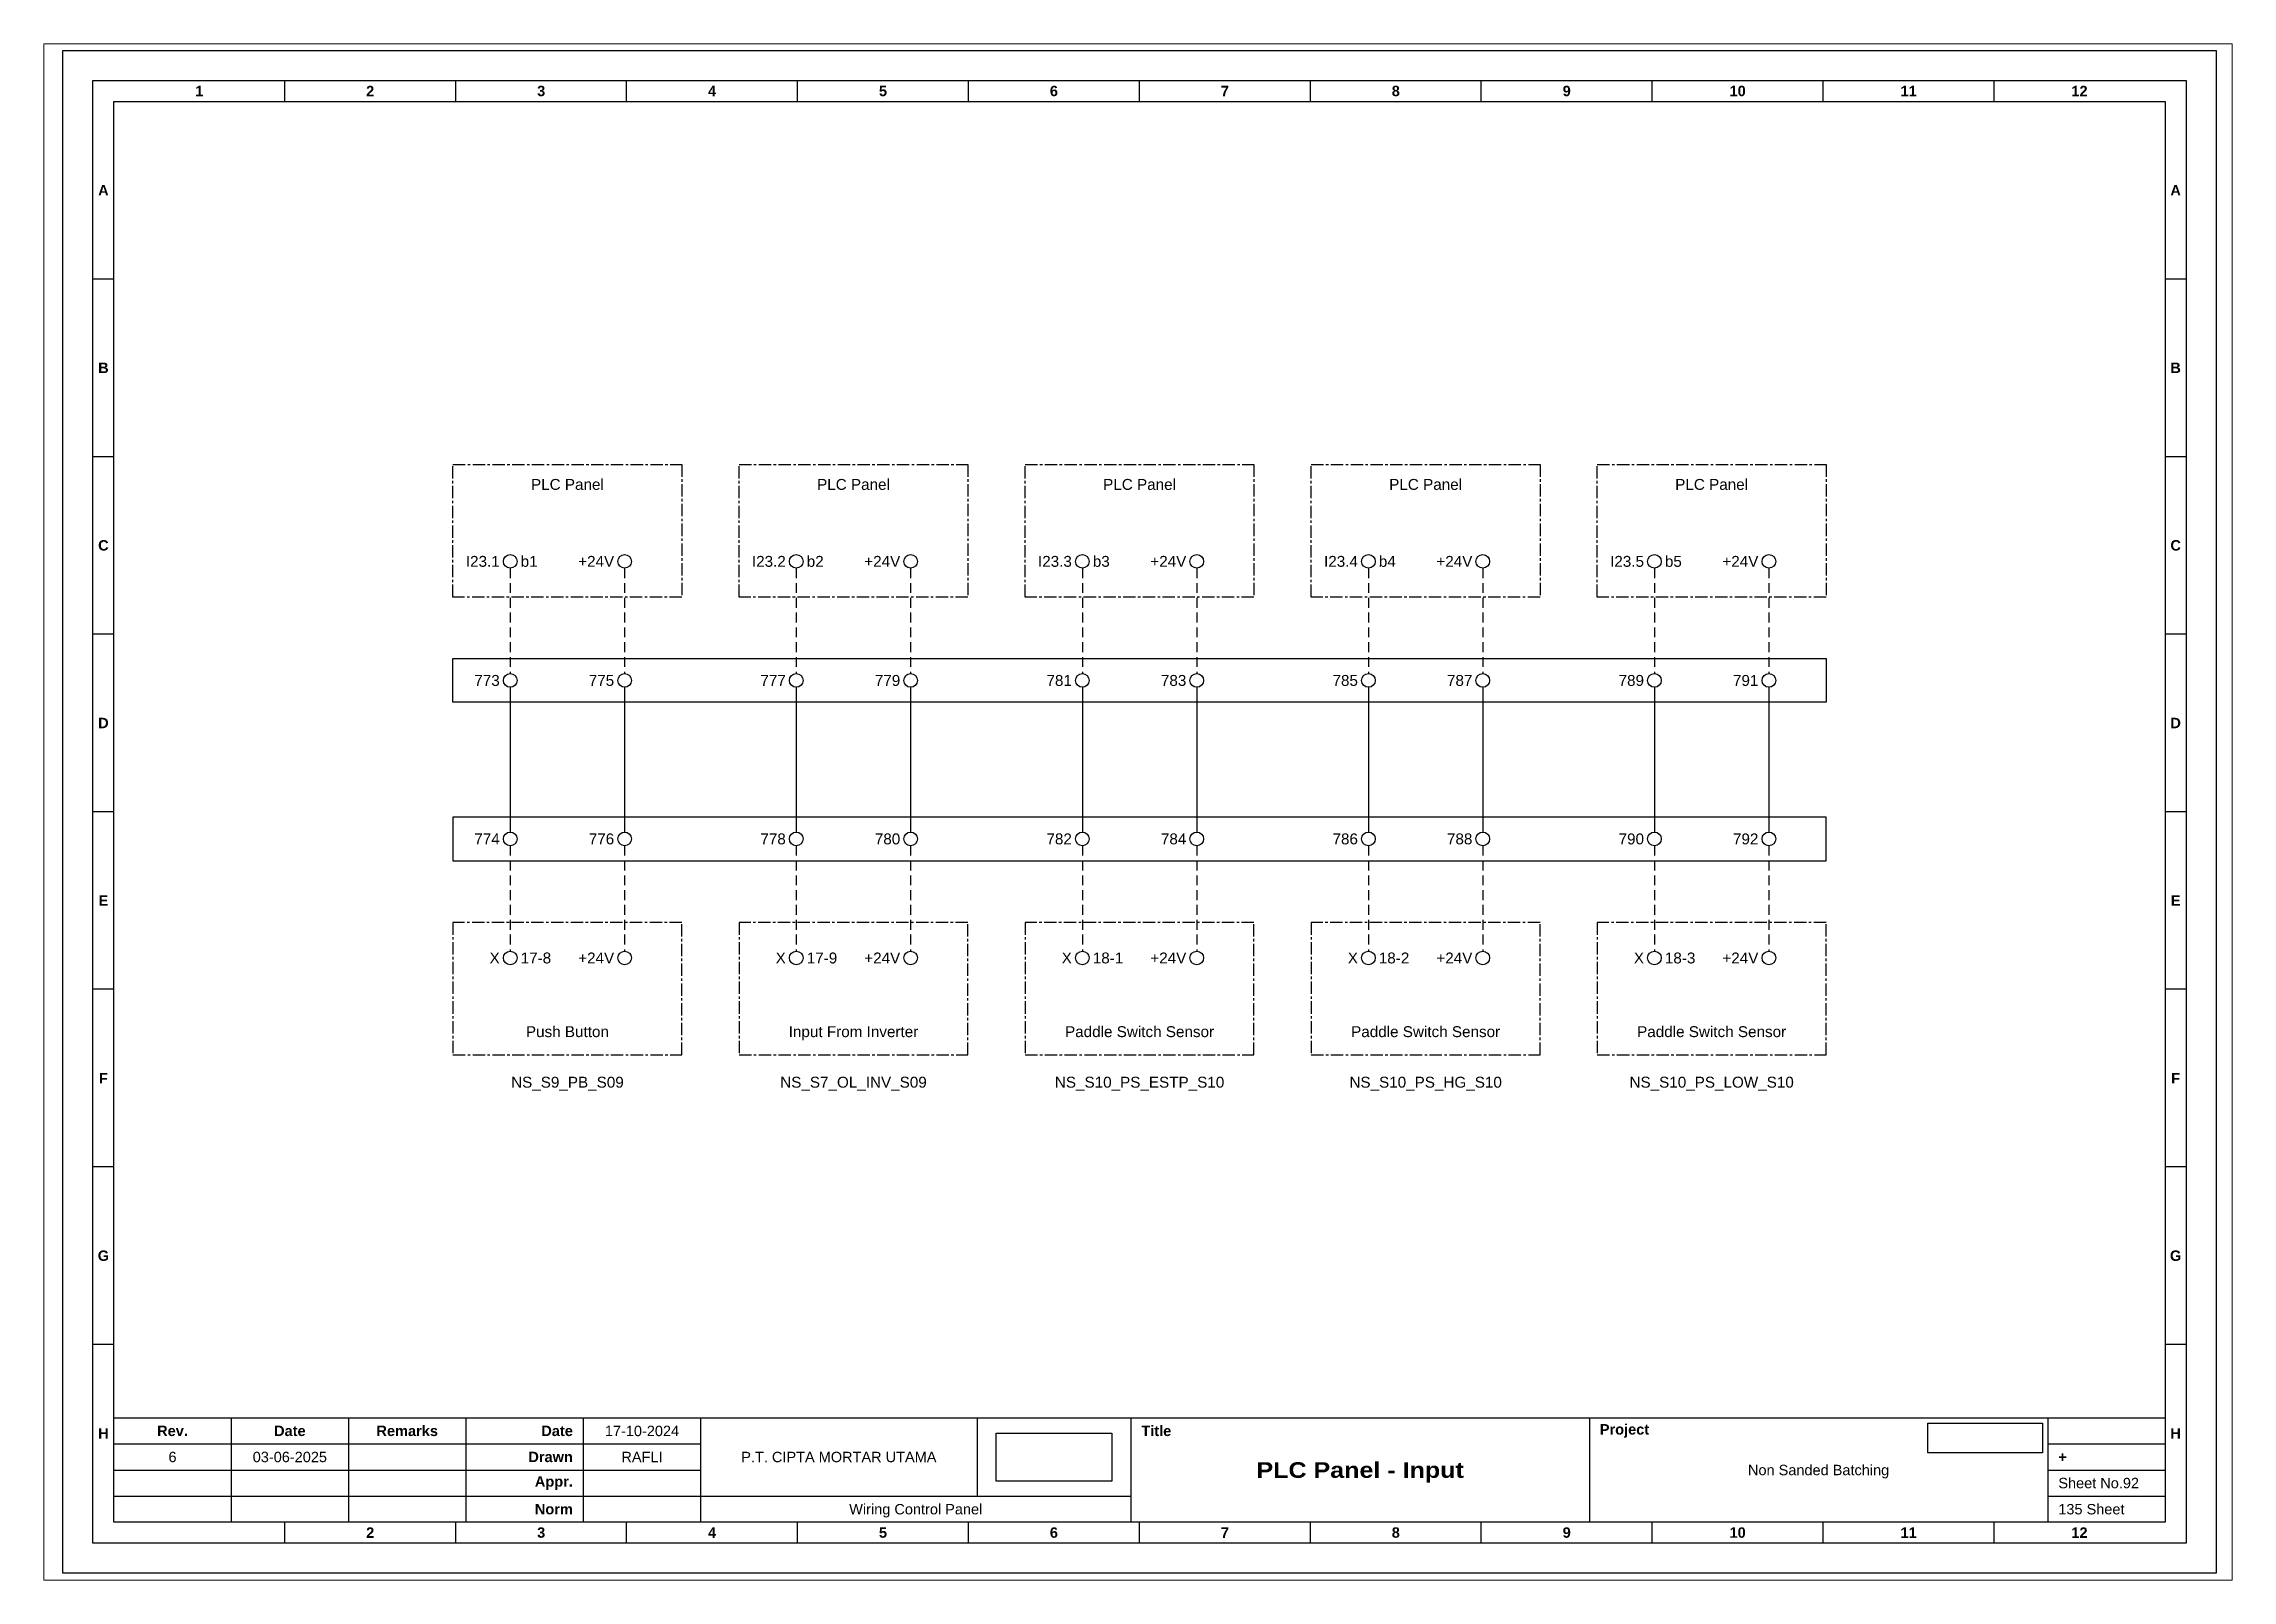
# Paper-space layout '92' of a CAD drawing. Header units: millimetres. Extents: x 0 to 291, y 0 to 204.
# The model-space entities are those that its viewports show. They can reach past a viewport. Long polylines and large blocks are cut down to what shows.
import ezdxf
from ezdxf.enums import TextEntityAlignment as Align

# ---------------------------------------------------------------- set-up
doc = ezdxf.new("R2010")
doc.units = ezdxf.units.MM
doc.linetypes.add('CENTER', pattern=[50.8, 31.75, -6.35, 6.35, -6.35])
doc.linetypes.add('HIDDEN', pattern=[9.525, 6.35, -3.175])
doc.layers.add('MU', color=7, linetype='Continuous', true_color=0xfefefe)
doc.styles.add('Bold', font='ariblk.ttf', dxfattribs={"height": 25.4})
doc.styles.get("Standard").update_dxf_attribs({"font": 'arial.ttf'})
picture_1 = doc.add_image_def('image1.png', size_in_pixel=(2048, 847))
picture_2 = doc.add_image_def('image2.png', size_in_pixel=(2092, 542))

# ---------------------------------------------------------------- blocks, each defined once
blk = doc.blocks.new('KOP MU PROJECT')
at = {"color": 6, "ltscale": 50}
for p, q in [((27.74, 184.05), (27.74, 186.66)), ((49.13, 184.05), (49.13, 186.66)), ((70.51, 184.05), (70.51, 186.66)), ((91.89, 184.05), (91.89, 186.66)), ((113.27, 184.05), (113.27, 186.66)), ((134.66, 184.05), (134.66, 186.66)), ((156.04, 184.05), (156.04, 186.66)), ((177.42, 184.05), (177.42, 186.66)), ((198.8, 184.05), (198.8, 186.66)), ((220.19, 184.05), (220.19, 186.66)), ((241.57, 184.05), (241.57, 186.66)), ((6.36, 161.84), (3.75, 161.84)), ((265.59, 161.84), (262.98, 161.84)), ((6.36, 139.63), (3.75, 139.63)), ((265.59, 139.63), (262.98, 139.63)), ((6.36, 117.42), (3.75, 117.42)), ((265.59, 117.42), (262.98, 117.42)), ((6.36, 95.22), (3.75, 95.22)), ((265.59, 95.22), (262.98, 95.22)), ((6.36, 73.01), (3.75, 73.01)), ((265.59, 73.01), (262.98, 73.01)), ((6.36, 50.8), (3.75, 50.8)), ((265.59, 50.8), (262.98, 50.8)), ((6.36, 28.59), (3.75, 28.59)), ((265.59, 28.59), (262.98, 28.59)), ((27.74, 3.75), (27.74, 6.36)), ((49.13, 3.75), (49.13, 6.36)), ((70.51, 3.75), (70.51, 6.36)), ((91.89, 3.75), (91.89, 6.36)), ((113.27, 3.75), (113.27, 6.36)), ((134.66, 3.75), (134.66, 6.36)), ((156.04, 3.75), (156.04, 6.36)), ((177.42, 3.75), (177.42, 6.36)), ((198.8, 3.75), (198.8, 6.36)), ((220.19, 3.75), (220.19, 6.36)), ((241.57, 3.75), (241.57, 6.36))]:
    blk.add_line(p, q, dxfattribs=at)
at = {"ltscale": 50}
for p, q in [((6.36, 19.41), (262.98, 19.41)), ((21.04, 19.41), (21.04, 6.36)), ((35.72, 19.41), (35.72, 6.36)), ((50.41, 19.41), (50.41, 6.36)), ((65.09, 19.41), (65.09, 6.36)), ((79.77, 19.41), (79.77, 6.36)), ((114.35, 19.41), (114.35, 9.62)), ((133.6, 19.41), (133.6, 6.36)), ((190.95, 19.41), (190.95, 6.36)), ((248.3, 19.41), (248.3, 6.36)), ((6.36, 16.15), (79.77, 16.15)), ((248.3, 16.15), (262.98, 16.15)), ((6.36, 12.89), (79.77, 12.89)), ((248.3, 12.89), (262.98, 12.89)), ((6.36, 9.62), (133.6, 9.62)), ((248.3, 9.62), (262.98, 9.62))]:
    blk.add_line(p, q, dxfattribs=at)
at = {"color": 1, "ltscale": 50}
blk.add_lwpolyline([(269.34, 0), (0, 0), (0, 190.41), (269.34, 190.41)], close=True, dxfattribs=at)
at = {"color": 6, "ltscale": 50}
for points in [[(265.59, 3.75), (3.75, 3.75), (3.75, 186.66), (265.59, 186.66)], [(262.98, 6.36), (6.36, 6.36), (6.36, 184.05), (262.98, 184.05)]]:
    blk.add_lwpolyline(points, close=True, dxfattribs=at)
at = {"ltscale": 50, "char_height": 1.305, "attachment_point": 4}
for s, width, heights, insert in [('\\pxqc;{\\fArial|b1|i0|c0|p34;1}', 21.3825, [2.51], (6.36, 185.36)), ('\\pxqc;{\\fArial|b1|i0|c0|p34;2}', 21.3825, [2.51], (27.74, 185.36)), ('\\pxqc;{\\fArial|b1|i0|c0|p34;3}', 21.3825, [2.51], (49.13, 185.36)), ('\\pxqc;{\\fArial|b1|i0|c0|p34;4}', 21.3825, [2.51], (70.51, 185.36)), ('\\pxqc;{\\fArial|b1|i0|c0|p34;5}', 21.3825, [2.51], (91.89, 185.36)), ('\\pxqc;{\\fArial|b1|i0|c0|p34;6}', 21.3825, [2.51], (113.27, 185.36)), ('\\pxqc;{\\fArial|b1|i0|c0|p34;7}', 21.3825, [2.51], (134.66, 185.36)), ('\\pxqc;{\\fArial|b1|i0|c0|p34;8}', 21.3825, [2.51], (156.04, 185.36)), ('\\pxqc;{\\fArial|b1|i0|c0|p34;9}', 21.3825, [2.51], (177.42, 185.36)), ('\\pxqc;{\\fArial|b1|i0|c0|p34;10}', 21.3825, [2.51], (198.8, 185.36)), ('\\pxqc;{\\fArial|b1|i0|c0|p34;11}', 21.3825, [2.51], (220.19, 185.36)), ('\\pxqc;{\\fArial|b1|i0|c0|p34;12}', 21.3825, [2.51], (241.57, 185.36)), ('\\pxqc;{\\fArial|b1|i0|c0|p34;A}', 2.61, [2.51], (3.75, 172.95)), ('\\pxqc;{\\fArial|b1|i0|c0|p34;A}', 2.61, [2.51], (262.98, 172.95)), ('\\pxqc;{\\fArial|b1|i0|c0|p34;B}', 2.61, [2.51], (3.75, 150.74)), ('\\pxqc;{\\fArial|b1|i0|c0|p34;B}', 2.61, [2.51], (262.98, 150.74)), ('\\pxqc;{\\fArial|b1|i0|c0|p34;C}', 2.61, [2.51], (3.75, 128.53)), ('\\pxqc;{\\fArial|b1|i0|c0|p34;C}', 2.61, [2.51], (262.98, 128.53)), ('\\pxqc;{\\fArial|b1|i0|c0|p34;D}', 2.61, [2.51], (3.75, 106.32)), ('\\pxqc;{\\fArial|b1|i0|c0|p34;D}', 2.61, [2.51], (262.98, 106.32)), ('\\pxqc;{\\fArial|b1|i0|c0|p34;E}', 2.61, [2.51], (3.75, 84.11)), ('\\pxqc;{\\fArial|b1|i0|c0|p34;E}', 2.61, [2.51], (262.98, 84.11)), ('\\pxqc;{\\fArial|b1|i0|c0|p34;F}', 2.61, [2.51], (3.75, 61.9)), ('\\pxqc;{\\fArial|b1|i0|c0|p34;F}', 2.61, [2.51], (262.98, 61.9)), ('\\pxqc;{\\fArial|b1|i0|c0|p34;G}', 2.61, [2.51], (3.75, 39.69)), ('\\pxqc;{\\fArial|b1|i0|c0|p34;G}', 2.61, [2.51], (262.98, 39.69)), ('\\pxqc;{\\fArial|b1|i0|c0|p34;H}', 2.61, [2.51], (3.75, 17.47)), ('\\pxqc;{\\fArial|b1|i0|c0|p34;Rev.}', 14.6811, [2.88], (6.36, 17.78)), ('\\pxqc;{\\fArial|b1|i0|c0|p34;Date}', 14.6811, [2.88], (21.04, 17.78)), ('\\pxqc;{\\fArial|b1|i0|c0|p34;Remarks}', 14.6811, [2.88], (35.72, 17.78)), ('\\pxqr;{\\fArial|b1|i0|c0|p34;Date}', 13.3761, [2.88], (50.41, 17.78)), ('\\pxql;{\\fArial|b1|i0|c0|p34;Title}', 50.2419, [2.88], (134.9, 17.78)), ('\\pxql;{\\fArial|b1|i0|c0|p34;Project}', 50.2419, [2.88], (192.25, 17.78)), ('\\pxqc;{\\fArial|b1|i0|c0|p34;H}', 2.61, [2.51], (262.98, 17.47)), ('\\pxqr;{\\fArial|b1|i0|c0|p34;Drawn}', 13.3761, [2.88], (50.41, 14.52)), ('\\pxql;{\\fArial|b1|i0|c0|p34;+}', 14.6811, [2.88], (249.61, 14.52)), ('\\pxqr;{\\fArial|b1|i0|c0|p34;Appr.}', 13.3761, [2.88], (50.41, 11.26)), ('\\pxqr;{\\fArial|b1|i0|c0|p34;Norm}', 13.3761, [2.88], (50.41, 7.99)), ('\\pxqc;{\\fArial|b1|i0|c0|p34;2}', 21.3825, [2.51], (27.74, 5.06)), ('\\pxqc;{\\fArial|b1|i0|c0|p34;3}', 21.3825, [2.51], (49.13, 5.06)), ('\\pxqc;{\\fArial|b1|i0|c0|p34;4}', 21.3825, [2.51], (70.51, 5.06)), ('\\pxqc;{\\fArial|b1|i0|c0|p34;5}', 21.3825, [2.51], (91.89, 5.06)), ('\\pxqc;{\\fArial|b1|i0|c0|p34;6}', 21.3825, [2.51], (113.27, 5.06)), ('\\pxqc;{\\fArial|b1|i0|c0|p34;7}', 21.3825, [2.51], (134.66, 5.06)), ('\\pxqc;{\\fArial|b1|i0|c0|p34;8}', 21.3825, [2.51], (156.04, 5.06)), ('\\pxqc;{\\fArial|b1|i0|c0|p34;9}', 21.3825, [2.51], (177.42, 5.06)), ('\\pxqc;{\\fArial|b1|i0|c0|p34;10}', 21.3825, [2.51], (198.8, 5.06)), ('\\pxqc;{\\fArial|b1|i0|c0|p34;11}', 21.3825, [2.51], (220.19, 5.06)), ('\\pxqc;{\\fArial|b1|i0|c0|p34;12}', 21.3825, [2.51], (241.57, 5.06))]:
    blk.add_mtext_dynamic_manual_height_columns(s, width=width, gutter_width=0.0326, heights=heights, dxfattribs=dict(at, insert=insert))
at = {"ltscale": 50}
for tag, p in [('DATECREATED', (72.43, 17.78)), ('REV', (13.7, 14.52)), ('REVDATE', (28.38, 14.52)), ('REMARKS', (43.06, 14.52)), ('DRAWN', (72.43, 14.52)), ('COMPANY', (97.06, 14.52)), ('APPR', (72.43, 11.26)), ('PROJECT', (219.62, 12.89)), ('NORM', (72.43, 7.99)), ('DRAWINGCATEGORY', (106.68, 7.99)), ('DESCRIPTION', (162.27, 10.03))]:
    blk.add_attdef(tag, text='', height=1.3, dxfattribs=at).set_placement(p, align=Align.MIDDLE_CENTER)
at = {"ltscale": 50, "style": 'Bold'}
blk.add_attdef('TITLE', text='', height=1.96, dxfattribs=at).set_placement((162.27, 12.89), align=Align.MIDDLE_CENTER)
at = {"ltscale": 50}
for tag, p in [('SHEETNUMBER', (249.61, 11.26)), ('TOTALSHEET', (249.61, 7.99))]:
    blk.add_attdef(tag, text='', height=1.3, dxfattribs=at).set_placement(p, align=Align.MIDDLE_LEFT)
image = blk.add_image(picture_1, insert=(116.72, 11.48), size_in_units=(14.5, 6), dxfattribs=at)
image.dxf.flags = 15
image = blk.add_image(picture_2, insert=(233.29, 15.04), size_in_units=(14.36, 3.72), dxfattribs=at)
image.dxf.flags = 15

msp = doc.modelspace()

# ---------------------------------------------------------------- linework, layer by layer
at = {"linetype": 'HIDDEN', "ltscale": 0.2}
for p, q in [((4093.75, 1141.97), (4093.75, 1127.48)), ((4109.49, 1141.97), (4109.49, 1127.48)), ((4133.09, 1141.97), (4133.09, 1127.48)), ((4148.82, 1141.97), (4148.82, 1127.48)), ((4172.43, 1141.97), (4172.43, 1127.48)), ((4188.16, 1141.97), (4188.16, 1127.48)), ((4211.77, 1141.97), (4211.77, 1127.48)), ((4227.5, 1141.97), (4227.5, 1127.48)), ((4251.11, 1141.97), (4251.11, 1127.48)), ((4266.84, 1141.97), (4266.84, 1127.48)), ((4093.75, 1103.81), (4093.75, 1089.32)), ((4109.49, 1103.81), (4109.49, 1089.32)), ((4133.09, 1103.81), (4133.09, 1089.32)), ((4148.82, 1103.81), (4148.82, 1089.32)), ((4172.43, 1103.81), (4172.43, 1089.32)), ((4188.16, 1103.81), (4188.16, 1089.32)), ((4211.77, 1103.81), (4211.77, 1089.32)), ((4227.5, 1103.81), (4227.5, 1089.32)), ((4251.11, 1103.81), (4251.11, 1089.32)), ((4266.84, 1103.81), (4266.84, 1089.32))]:
    msp.add_line(p, q, dxfattribs=at)
at = {"ltscale": 0.2}
for p, q in [((4093.75, 1125.6), (4093.75, 1105.69)), ((4109.49, 1125.6), (4109.49, 1105.69)), ((4133.09, 1125.6), (4133.09, 1105.69)), ((4148.82, 1125.6), (4148.82, 1105.69)), ((4172.43, 1125.6), (4172.43, 1105.69)), ((4188.16, 1125.6), (4188.16, 1105.69)), ((4211.77, 1125.6), (4211.77, 1105.69)), ((4227.5, 1125.6), (4227.5, 1105.69)), ((4251.11, 1125.6), (4251.11, 1105.69)), ((4266.84, 1125.6), (4266.84, 1105.69))]:
    msp.add_line(p, q, dxfattribs=at)
at = {"linetype": 'CENTER', "ltscale": 0.05}
for points in [[(4085.88, 1156.24), (4117.35, 1156.24), (4117.35, 1138.01), (4085.88, 1138.01)], [(4125.22, 1156.24), (4156.69, 1156.24), (4156.69, 1138.01), (4125.22, 1138.01)], [(4164.56, 1156.24), (4196.03, 1156.24), (4196.03, 1138.01), (4164.56, 1138.01)], [(4203.9, 1156.24), (4235.37, 1156.24), (4235.37, 1138.01), (4203.9, 1138.01)], [(4243.24, 1156.24), (4274.71, 1156.24), (4274.71, 1138.01), (4243.24, 1138.01)], [(4085.88, 1075.05), (4117.35, 1075.05), (4117.35, 1093.28), (4085.88, 1093.28)], [(4125.22, 1075.05), (4156.69, 1075.05), (4156.69, 1093.28), (4125.22, 1093.28)], [(4164.56, 1075.05), (4196.03, 1075.05), (4196.03, 1093.28), (4164.56, 1093.28)], [(4203.9, 1075.05), (4235.37, 1075.05), (4235.37, 1093.28), (4203.9, 1093.28)], [(4243.24, 1075.05), (4274.71, 1075.05), (4274.71, 1093.28), (4243.24, 1093.28)]]:
    msp.add_lwpolyline(points, close=True, dxfattribs=at)
at = {"ltscale": 0.05}
for points in [[(4085.88, 1129.55), (4274.71, 1129.55), (4274.71, 1123.54), (4085.88, 1123.54)], [(4085.88, 1101.74), (4274.71, 1101.74), (4274.71, 1107.76), (4085.88, 1107.76)]]:
    msp.add_lwpolyline(points, close=True, dxfattribs=at)
for centre in [(4093.75, 1142.91), (4109.49, 1142.91), (4133.09, 1142.91), (4148.82, 1142.91), (4172.43, 1142.91), (4188.16, 1142.91), (4211.77, 1142.91), (4227.5, 1142.91), (4251.11, 1142.91), (4266.84, 1142.91), (4093.75, 1126.54), (4109.49, 1126.54), (4133.09, 1126.54), (4148.82, 1126.54), (4172.43, 1126.54), (4188.16, 1126.54), (4211.77, 1126.54), (4227.5, 1126.54), (4251.11, 1126.54), (4266.84, 1126.54), (4093.75, 1104.75), (4109.49, 1104.75), (4133.09, 1104.75), (4148.82, 1104.75), (4172.43, 1104.75), (4188.16, 1104.75), (4211.77, 1104.75), (4227.5, 1104.75), (4251.11, 1104.75), (4266.84, 1104.75), (4093.75, 1088.38), (4109.49, 1088.38), (4133.09, 1088.38), (4148.82, 1088.38), (4172.43, 1088.38), (4188.16, 1088.38), (4211.77, 1088.38), (4227.5, 1088.38), (4251.11, 1088.38), (4266.84, 1088.38)]:
    msp.add_circle(centre, 0.938)

# ---------------------------------------------------------------- block references
at = {"xscale": 1.099296583304004, "yscale": 1.099296583304004, "zscale": 1.099296583304004}
msp.add_blockref('KOP MU PROJECT', (4032.25, 1003.81), dxfattribs=at).add_auto_attribs({'TITLE': 'PLC Panel - Input', 'PROJECT': 'Non Sanded Batching', 'COMPANY': 'P.T. CIPTA MORTAR UTAMA', 'DRAWINGCATEGORY': 'Wiring Control Panel', 'DRAWN': 'RAFLI', 'DATECREATED': '17-10-2024', 'REVDATE': '03-06-2025', 'REV': '6', 'SHEETNUMBER': 'Sheet No.92', 'TOTALSHEET': '135 Sheet'})

# ---------------------------------------------------------------- texts
for s, p in [('PLC Panel', (4101.62, 1154.24)), ('PLC Panel', (4140.96, 1154.24)), ('PLC Panel', (4180.3, 1154.24)), ('PLC Panel', (4219.64, 1154.24)), ('PLC Panel', (4258.97, 1154.24)), ('NS_S9_PB_S09', (4101.62, 1072.05)), ('NS_S7_OL_INV_S09', (4140.96, 1072.05)), ('NS_S10_PS_ESTP_S10', (4180.3, 1072.05)), ('NS_S10_PS_HG_S10', (4219.64, 1072.05)), ('NS_S10_PS_LOW_S10', (4258.97, 1072.05))]:
    msp.add_text(s, height=1.5).set_placement(p, align=Align.TOP_CENTER)
for s, p in [('I23.1', (4092.31, 1142.91)), ('+24V', (4108.05, 1142.91)), ('I23.2', (4131.65, 1142.91)), ('+24V', (4147.39, 1142.91)), ('I23.3', (4170.99, 1142.91)), ('+24V', (4186.73, 1142.91)), ('I23.4', (4210.33, 1142.91)), ('+24V', (4226.07, 1142.91)), ('I23.5', (4249.67, 1142.91)), ('+24V', (4265.4, 1142.91)), ('773', (4092.31, 1126.54)), ('775', (4108.05, 1126.54)), ('777', (4131.65, 1126.54)), ('779', (4147.39, 1126.54)), ('781', (4170.99, 1126.54)), ('783', (4186.73, 1126.54)), ('785', (4210.33, 1126.54)), ('787', (4226.07, 1126.54)), ('789', (4249.67, 1126.54)), ('791', (4265.4, 1126.54)), ('774', (4092.31, 1104.75)), ('776', (4108.05, 1104.75)), ('778', (4131.65, 1104.75)), ('780', (4147.39, 1104.75)), ('782', (4170.99, 1104.75)), ('784', (4186.73, 1104.75)), ('786', (4210.33, 1104.75)), ('788', (4226.07, 1104.75)), ('790', (4249.67, 1104.75)), ('792', (4265.4, 1104.75)), ('X', (4092.31, 1088.38)), ('+24V', (4108.05, 1088.38)), ('X', (4131.65, 1088.38)), ('+24V', (4147.39, 1088.38)), ('X', (4170.99, 1088.38)), ('+24V', (4186.73, 1088.38)), ('X', (4210.33, 1088.38)), ('+24V', (4226.07, 1088.38)), ('X', (4249.67, 1088.38)), ('+24V', (4265.4, 1088.38))]:
    msp.add_text(s, height=1.5).set_placement(p, align=Align.MIDDLE_RIGHT)
for s, p in [('b1', (4095.19, 1142.91)), ('b2', (4134.53, 1142.91)), ('b3', (4173.87, 1142.91)), ('b4', (4213.2, 1142.91)), ('b5', (4252.54, 1142.91)), ('17-8', (4095.19, 1088.38)), ('17-9', (4134.53, 1088.38)), ('18-1', (4173.87, 1088.38)), ('18-2', (4213.2, 1088.38)), ('18-3', (4252.54, 1088.38))]:
    msp.add_text(s, height=1.5).set_placement(p, align=Align.MIDDLE_LEFT)
for s, p in [('Push Button', (4101.62, 1077.05)), ('Input From Inverter', (4140.96, 1077.05)), ('Paddle Switch Sensor', (4180.3, 1077.05)), ('Paddle Switch Sensor', (4219.64, 1077.05)), ('Paddle Switch Sensor', (4258.97, 1077.05))]:
    msp.add_text(s, height=1.5).set_placement(p, align=Align.BOTTOM_CENTER)

psp = doc.layouts.new('92')

# ---------------------------------------------------------------- viewports
at = {"layer": 'MU'}
psp.add_viewport(center=(145.54, 102.16), size=(291.09, 204.3193), view_center_point=(4180.08, 1108.45), view_height=211.2463, dxfattribs=at)

doc.saveas('drawing.dxf')
